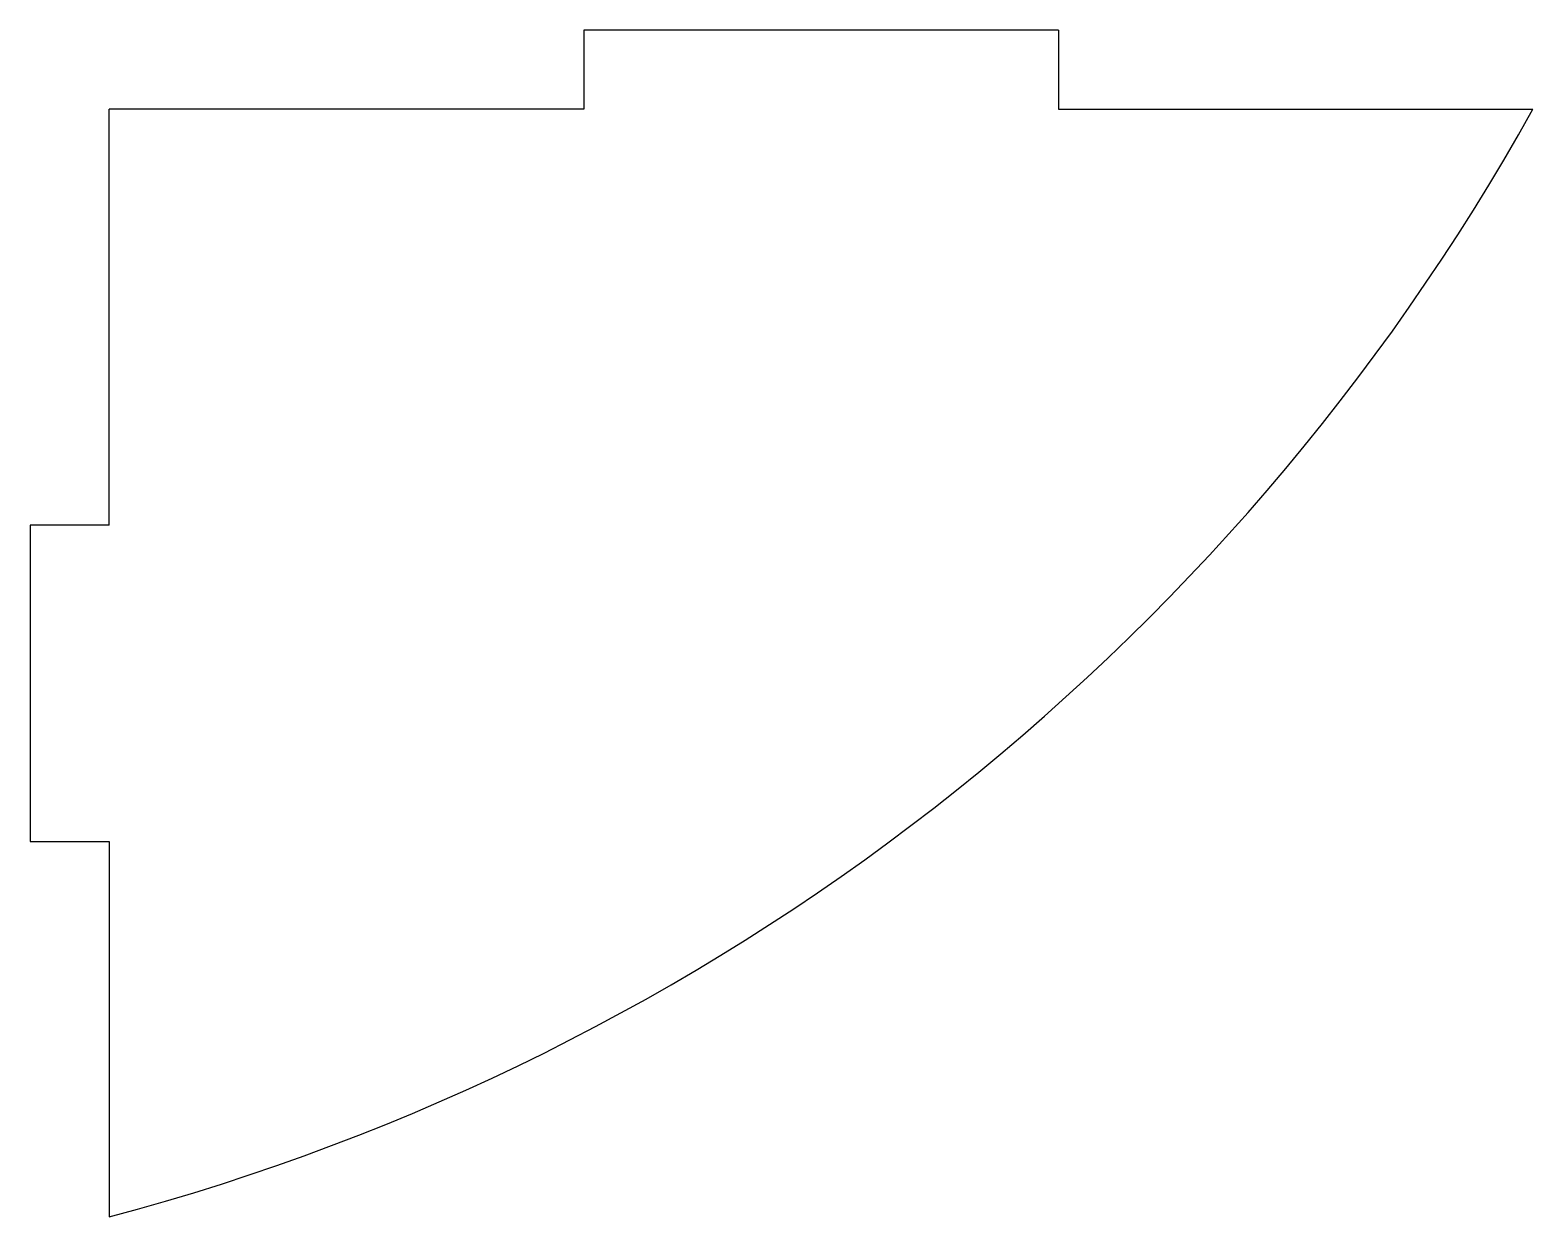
# Model space of a CAD drawing. Extents: x -2.6 to -0.22, y -1.98 to -0.1.
import ezdxf

# ---------------------------------------------------------------- set-up
doc = ezdxf.new("R2010")
doc.units = 0
doc.layers.add('TANGENT_LINES', color=7, linetype='CONTINUOUS')
doc.layers.add('VISIBLE', color=7, linetype='CONTINUOUS')

msp = doc.modelspace()

# ---------------------------------------------------------------- linework, layer by layer
at = {"layer": 'TANGENT_LINES'}
msp.add_line((-2.475, -0.882, 0.125), (-2.6, -0.882, 0.125), dxfattribs=at)
at = {"layer": 'VISIBLE'}
for p, q in [((-0.975, -0.1001, 0.125), (-1.725, -0.1, 0.125)), ((-1.725, -0.1, 0.125), (-1.725, -0.225, 0.125)), ((-0.975, -0.1001, 0.125), (-0.975, -0.225, 0.125)), ((-1.725, -0.225, 0.125), (-2.475, -0.225, 0.125)), ((-2.475, -0.882, 0.125), (-2.475, -0.225, 0.125)), ((-0.975, -0.225, 0.125), (-0.225, -0.225, 0.125)), ((-2.6, -0.882, 0.125), (-2.6, -1.382, 0.125)), ((-2.6, -1.382, 0.125), (-2.475, -1.382, 0.125)), ((-2.475, -1.382, 0.125), (-2.475, -1.975, 0.125))]:
    msp.add_line(p, q, dxfattribs=at)
msp.add_arc((-3.4099, 1.5485, 0.125), 3.6454, 284.8606, 330.8894, dxfattribs=at)

doc.saveas('drawing.dxf')
